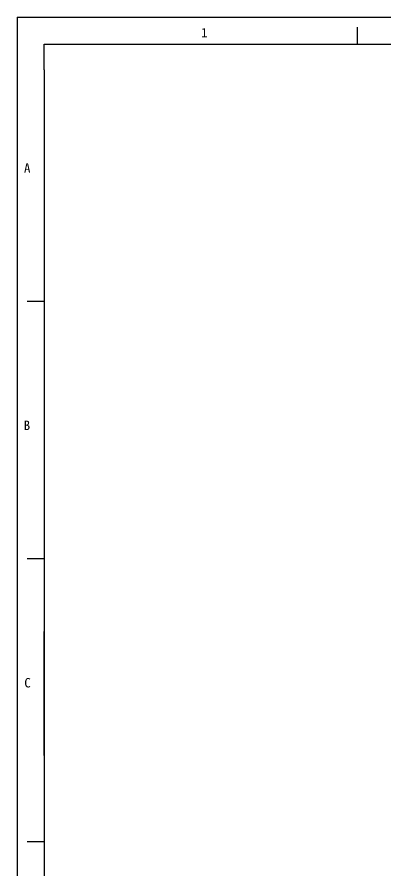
# Model space of a CAD drawing. Header units: millimetres. Extents: x -231 to 142, y 393 to 654.
# Drawn here: x -230.7 to -159.2, y 487.7 to 653.5 of the extents above; entities that cross this region are included whole.
import ezdxf

# ---------------------------------------------------------------- set-up
doc = ezdxf.new("R2010")
doc.units = ezdxf.units.MM
doc.layers.add('标 注', color=3, linetype='Continuous')
doc.styles.add('宋体', font='')
doc.styles.get('宋体').set_extended_font_data('SimSun')

msp = doc.modelspace()

# ---------------------------------------------------------------- linework, layer by layer
at = {"color": 7, "linetype": 'Continuous'}
for q in [(142.403, 653.53), (-230.717, 393.07)]:
    msp.add_line((-230.717, 653.53), q, dxfattribs=at)
at = {"linetype": 'Continuous'}
for p, q in [((-164.721, 648.269), (-164.721, 651.557)), ((-225.455, 648.269), (137.141, 648.269)), ((-225.455, 643.292), (-225.455, 648.269)), ((-225.455, 643.292), (-225.455, 398.331)), ((-225.455, 598.281), (-228.744, 598.281)), ((-225.455, 548.294), (-228.744, 548.294)), ((-225.455, 493.33), (-228.744, 493.33))]:
    msp.add_line(p, q, dxfattribs=at)
at = {"layer": '标 注', "color": 0}
msp.add_line((-225.455, 510.055), (-225.455, 534.179), dxfattribs=at)

# ---------------------------------------------------------------- texts
at = {"color": 4, "linetype": 'Continuous', "style": '宋体'}
for s, p in [('1', (-195.032, 649.584)), ('A', (-229.382, 623.301)), ('B', (-229.445, 573.298)), ('C', (-229.323, 523.302))]:
    msp.add_text(s, height=1.842, dxfattribs=at).set_placement(p)

doc.saveas('drawing.dxf')
